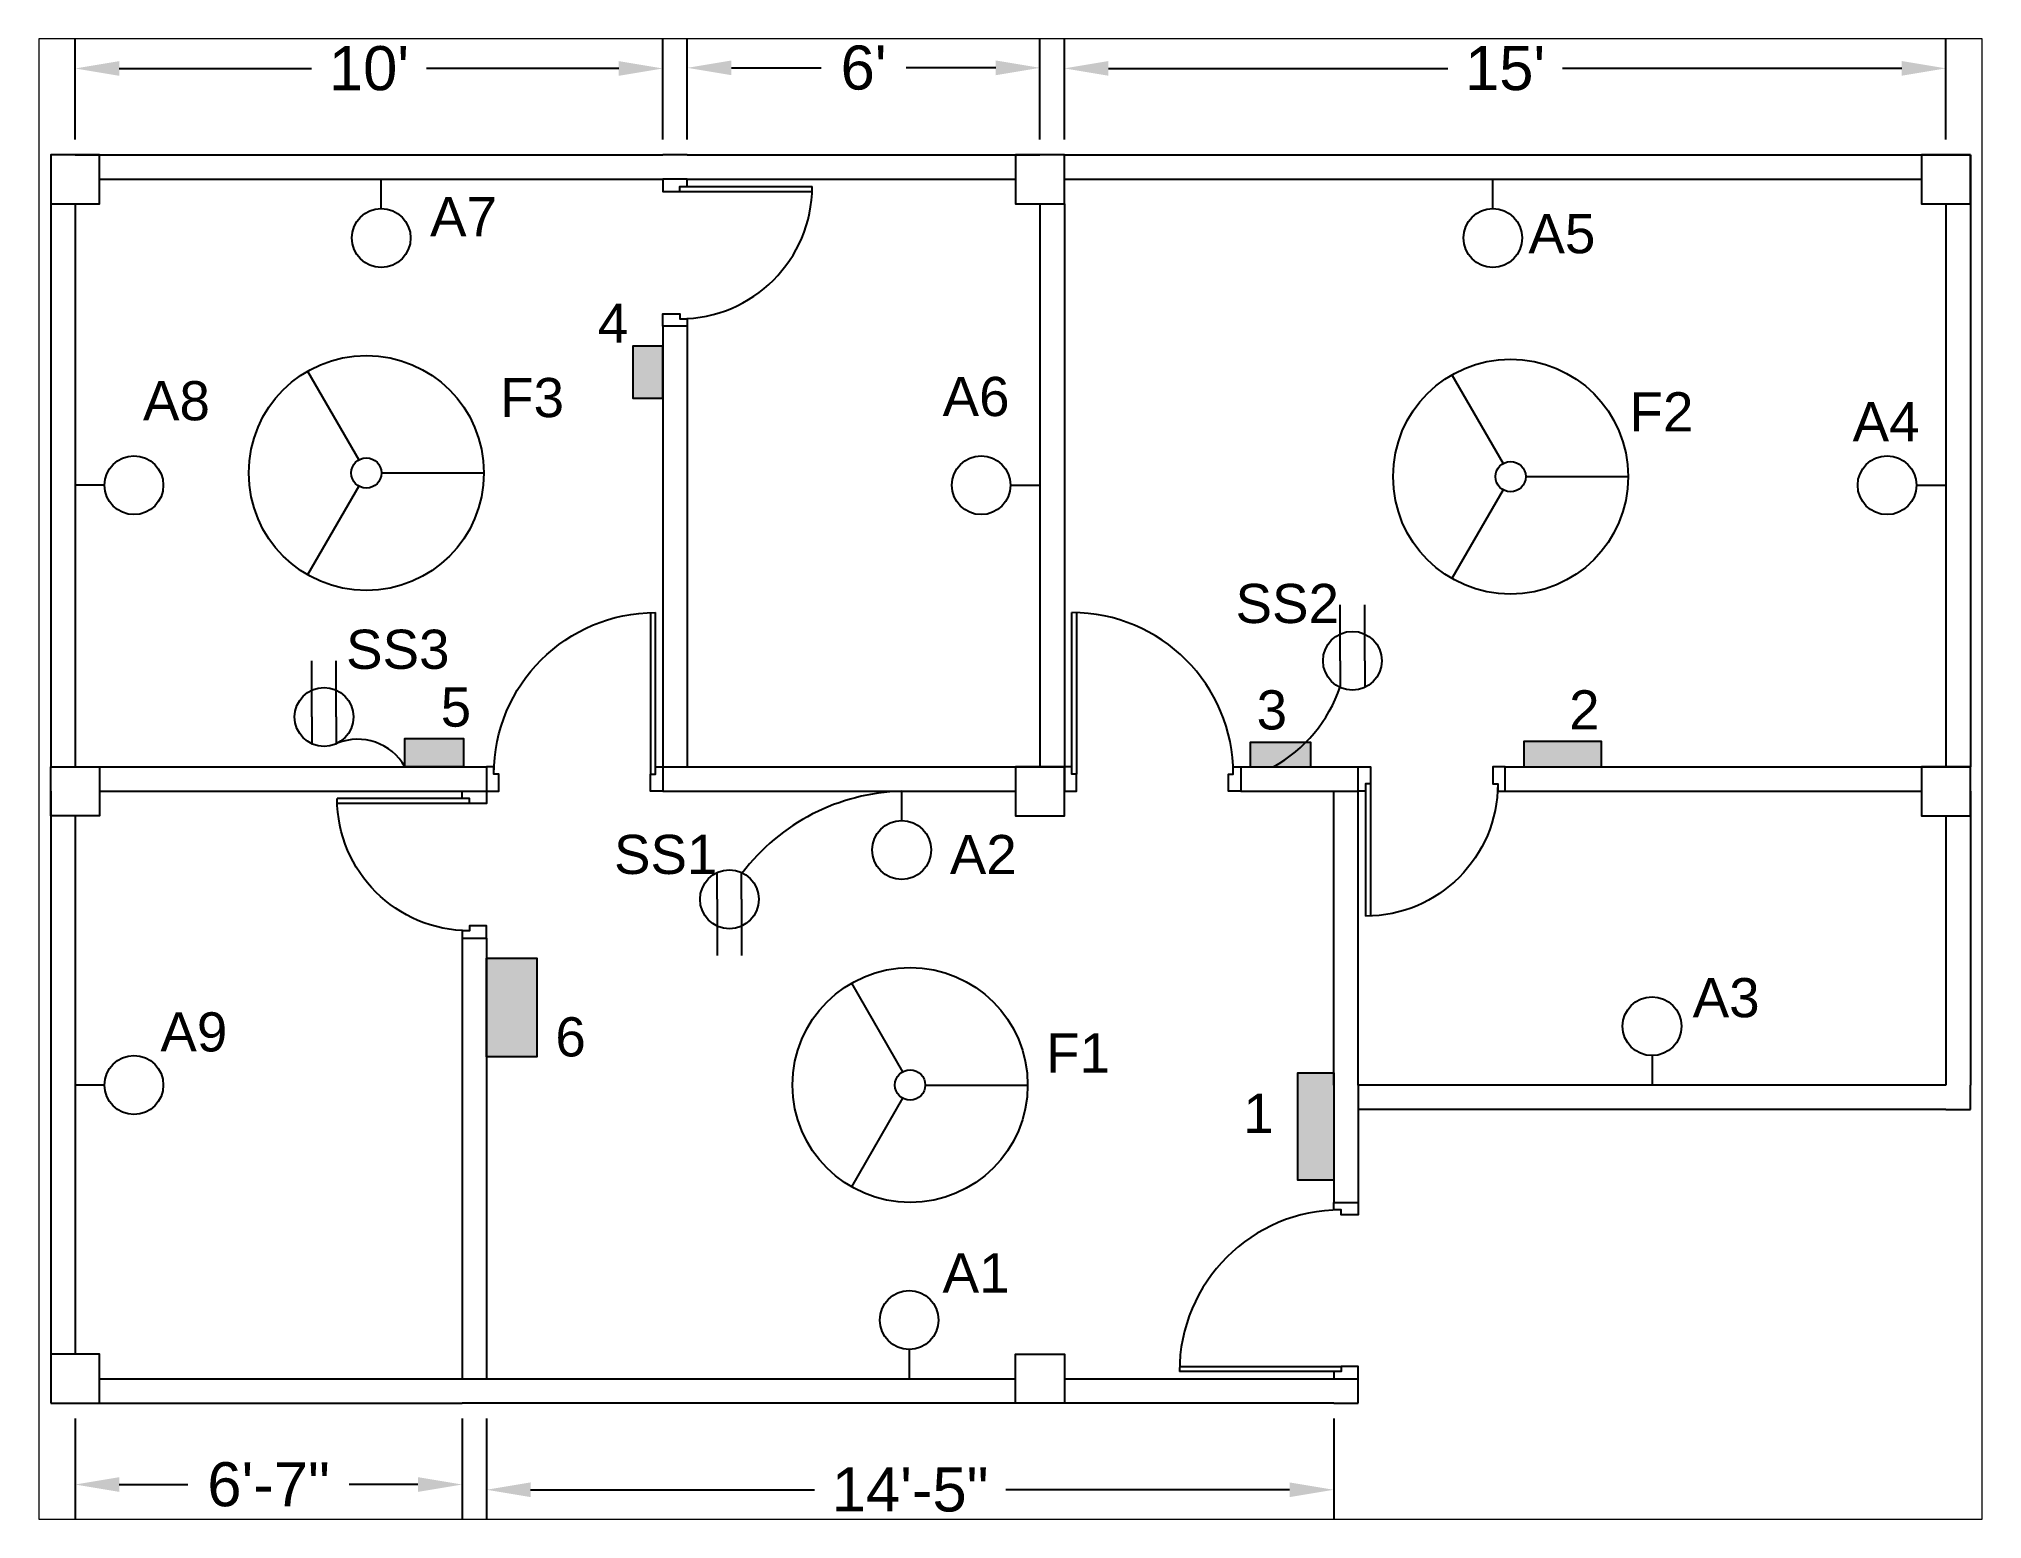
# Paper-space layout 'Layout2' of a CAD drawing. Header units: inches. Extents: x 1.05 to 9.45, y 0.8 to 7.2.
# The model-space entities are those that its viewports show. They can reach past a viewport. Long polylines and large blocks are cut down to what shows.
import ezdxf

# ---------------------------------------------------------------- set-up
doc = ezdxf.new("R2010")
doc.units = ezdxf.units.IN
doc.header["$MEASUREMENT"] = 0
doc.layers.add('Column', color=7, linetype='Continuous', true_color=0x23007a)
doc.layers.add('Door', color=7, linetype='Continuous', true_color=0x7a0000)
doc.layers.add('Fitting', color=7, linetype='Continuous')
doc.layers.add('Wall', color=7, linetype='Continuous')
doc.styles.add('Annotative', font='arial.ttf')
doc.styles.get("Standard").update_dxf_attribs({"font": 'arial.ttf'})
doc.dimstyles.new('Annotative', dxfattribs={"dimscale": 0, "dimtxt": 0.18, "dimasz": 0.18, "dimexe": 0.18, "dimexo": 0.0625, "dimgap": 0.09, "dimtad": 0, "dimtih": 1, "dimtoh": 1, "dimdec": 1, "dimzin": 0, "dimdsep": 46, "dimlunit": 4, "dimtxsty": 'Standard', "dimcen": 0.09, "dimadec": 0, "dimazin": 0, "dimtfac": 1, "dimtdec": 1, "dimtofl": 0, "dimtmove": 0, "dimatfit": 3, "dimfxl": 1, "dimtolj": 1, "dimtzin": 0, "dimarcsym": 0})

# ---------------------------------------------------------------- blocks, each defined once
blk = doc.blocks.new('36 inch Door')
for p, q in [((-3.5, 1.5), (-36.5, 1.5)), ((-36.48, 2.5), (-3.5, 2.5))]:
    blk.add_line(p, q)
for points in [[(0, 36), (0, 33.5), (-3.5, 33.5), (-3.5, 34.5), (-5, 34.5), (-5, 36), (0, 36)], [(0, 0), (0, 2.5), (-3.5, 2.5), (-3.5, 1.5), (-5, 1.5), (-5, 0), (0, 0)]]:
    blk.add_lwpolyline(points, close=True)
blk.add_arc((-3.5, 1.5), 33, 90, 180)
blk = doc.blocks.new('30 inch Door')
for p, q in [((-3.5, 1.5), (-30.5, 1.5)), ((-3.5, 2.5), (-30.48, 2.5))]:
    blk.add_line(p, q)
for points in [[(0, 30), (0, 27.5), (-3.5, 27.5), (-3.5, 28.5), (-5, 28.5), (-5, 30), (0, 30)], [(0, 0), (0, 2.5), (-3.5, 2.5), (-3.5, 1.5), (-5, 1.5), (-5, 0), (0, 0)]]:
    blk.add_lwpolyline(points, close=True)
blk.add_arc((-3.5, 1.5), 27, 90, 180)
blk = doc.blocks.new('*D4')
at = {"color": 0, "lineweight": -2}
for p, q in [((46.48, 276.85), (17.96, 276.85)), ((26.96, 267.85), (26.96, 225.94)), ((26.96, 165.85), (26.96, 207.75)), ((46.48, 156.85), (17.96, 156.85))]:
    blk.add_line(p, q, dxfattribs=at)
at = {"color": 0}
for points in [[(25.46, 267.85), (28.46, 267.85), (26.96, 276.85)], [(25.46, 165.85), (28.46, 165.85), (26.96, 156.85)]]:
    blk.add_solid(points, dxfattribs=at)
at = {"layer": 'Defpoints', "color": 0}
for p in [(49.61, 276.85), (26.96, 156.85), (49.61, 156.85)]:
    blk.add_point(p, dxfattribs=at)
at = {"color": 0, "insert": (26.96, 216.85), "char_height": 9, "attachment_point": 5}
blk.add_mtext("\\A1;10'", dxfattribs=at)
blk = doc.blocks.new('*D5')
at = {"color": 0, "lineweight": -2}
for p, q in [((46.48, 151.85), (17.97, 151.85)), ((26.97, 142.85), (26.97, 100.94)), ((26.97, 40.85), (26.97, 82.75)), ((46.48, 31.85), (17.97, 31.85))]:
    blk.add_line(p, q, dxfattribs=at)
at = {"color": 0}
for points in [[(25.47, 142.85), (28.47, 142.85), (26.97, 151.85)], [(25.47, 40.85), (28.47, 40.85), (26.97, 31.85)]]:
    blk.add_solid(points, dxfattribs=at)
at = {"layer": 'Defpoints', "color": 0}
for p in [(49.61, 151.85), (26.97, 31.85), (49.61, 31.85)]:
    blk.add_point(p, dxfattribs=at)
at = {"color": 0, "insert": (26.97, 91.85), "char_height": 9, "attachment_point": 5}
blk.add_mtext("\\A1;10'", dxfattribs=at)
blk = doc.blocks.new('*D6')
at = {"color": 0, "lineweight": -2}
for p, q in [((54.61, 284.97), (54.61, 308.47)), ((174.61, 284.97), (174.61, 308.47)), ((63.61, 299.47), (102.89, 299.47)), ((165.61, 299.47), (126.32, 299.47))]:
    blk.add_line(p, q, dxfattribs=at)
at = {"color": 0}
for points in [[(63.61, 300.97), (63.61, 297.97), (54.61, 299.47)], [(165.61, 300.97), (165.61, 297.97), (174.61, 299.47)]]:
    blk.add_solid(points, dxfattribs=at)
at = {"layer": 'Defpoints', "color": 0}
for p in [(174.61, 299.47), (54.61, 281.85), (174.61, 281.85)]:
    blk.add_point(p, dxfattribs=at)
at = {"color": 0, "insert": (114.61, 299.47), "char_height": 9, "attachment_point": 5}
blk.add_mtext("\\A1;10'", dxfattribs=at)
blk = doc.blocks.new('*D7')
at = {"color": 0, "lineweight": -2}
for p, q in [((179.61, 284.97), (179.61, 308.6)), ((251.61, 284.97), (251.61, 308.6)), ((188.61, 299.6), (206.94, 299.6)), ((242.61, 299.6), (224.27, 299.6))]:
    blk.add_line(p, q, dxfattribs=at)
at = {"color": 0}
for points in [[(188.61, 301.1), (188.61, 298.1), (179.61, 299.6)], [(242.61, 301.1), (242.61, 298.1), (251.61, 299.6)]]:
    blk.add_solid(points, dxfattribs=at)
at = {"layer": 'Defpoints', "color": 0}
for p in [(251.61, 299.6), (179.61, 281.85), (251.61, 281.85)]:
    blk.add_point(p, dxfattribs=at)
at = {"color": 0, "insert": (215.61, 299.6), "char_height": 9, "attachment_point": 5}
blk.add_mtext("\\A1;6'", dxfattribs=at)
blk = doc.blocks.new('*D8')
at = {"color": 0, "lineweight": -2}
for p, q in [((256.61, 284.97), (256.61, 308.49)), ((436.61, 284.97), (436.61, 308.49)), ((265.61, 299.49), (334.89, 299.49)), ((427.61, 299.49), (358.32, 299.49))]:
    blk.add_line(p, q, dxfattribs=at)
at = {"color": 0}
for points in [[(265.61, 300.99), (265.61, 297.99), (256.61, 299.49)], [(427.61, 300.99), (427.61, 297.99), (436.61, 299.49)]]:
    blk.add_solid(points, dxfattribs=at)
at = {"layer": 'Defpoints', "color": 0}
for p in [(436.61, 299.49), (256.61, 281.85), (436.61, 281.85)]:
    blk.add_point(p, dxfattribs=at)
at = {"color": 0, "insert": (346.61, 299.49), "char_height": 9, "attachment_point": 5}
blk.add_mtext("\\A1;15'", dxfattribs=at)
blk = doc.blocks.new('*D9')
at = {"color": 0, "lineweight": -2}
for p, q in [((444.73, 151.85), (466.43, 151.85)), ((457.43, 142.85), (457.43, 130.93)), ((457.43, 100.85), (457.43, 112.77)), ((444.73, 91.85), (466.43, 91.85))]:
    blk.add_line(p, q, dxfattribs=at)
at = {"color": 0}
for points in [[(455.93, 142.85), (458.93, 142.85), (457.43, 151.85)], [(455.93, 100.85), (458.93, 100.85), (457.43, 91.85)]]:
    blk.add_solid(points, dxfattribs=at)
at = {"layer": 'Defpoints', "color": 0}
for p in [(441.61, 151.85), (441.61, 91.85), (457.43, 91.85)]:
    blk.add_point(p, dxfattribs=at)
at = {"color": 0, "insert": (457.43, 121.85), "char_height": 9, "attachment_point": 5}
blk.add_mtext("\\A1;5'", dxfattribs=at)
blk = doc.blocks.new('*D10')
at = {"color": 0, "lineweight": -2}
for p, q in [((54.61, 23.72), (54.61, 1.25)), ((133.61, 23.72), (133.61, 1.25)), ((63.61, 10.25), (77.62, 10.25)), ((124.61, 10.25), (110.59, 10.25))]:
    blk.add_line(p, q, dxfattribs=at)
at = {"color": 0}
for points in [[(63.61, 11.75), (63.61, 8.75), (54.61, 10.25)], [(124.61, 11.75), (124.61, 8.75), (133.61, 10.25)]]:
    blk.add_solid(points, dxfattribs=at)
at = {"layer": 'Defpoints', "color": 0}
for p in [(54.61, 26.85), (133.61, 26.85), (133.61, 10.25)]:
    blk.add_point(p, dxfattribs=at)
at = {"color": 0, "insert": (94.11, 10.25), "char_height": 9, "attachment_point": 5}
blk.add_mtext('\\A1;6\'-7"', dxfattribs=at)
blk = doc.blocks.new('*D11')
at = {"color": 0, "lineweight": -2}
for p, q in [((138.61, 23.72), (138.61, 0.18)), ((311.61, 23.72), (311.61, 0.18)), ((147.61, 9.18), (205.57, 9.18)), ((302.61, 9.18), (244.64, 9.18))]:
    blk.add_line(p, q, dxfattribs=at)
at = {"color": 0}
for points in [[(147.61, 10.68), (147.61, 7.68), (138.61, 9.18)], [(302.61, 10.68), (302.61, 7.68), (311.61, 9.18)]]:
    blk.add_solid(points, dxfattribs=at)
at = {"layer": 'Defpoints', "color": 0}
for p in [(138.61, 26.85), (311.61, 26.85), (311.61, 9.18)]:
    blk.add_point(p, dxfattribs=at)
at = {"color": 0, "insert": (225.11, 9.18), "char_height": 9, "attachment_point": 5}
blk.add_mtext('\\A1;14\'-5"', dxfattribs=at)
blk = doc.blocks.new('48 inch fan')
for p, q in [((-12, 20.78), (-1.54, 2.67)), ((3.09, 0), (24, 0)), ((-1.54, -2.67), (-12, -20.78))]:
    blk.add_line(p, q)
for radius in [24, 3.09]:
    blk.add_circle((0, 0), radius)
blk = doc.blocks.new('light')
blk.add_line((0, -6), (0, 0))
blk.add_circle((0, -12), 6)
blk = doc.blocks.new('2 pin socket')
for p, q in [((-100.05, 173.66), (-100.05, 179.12)), ((-95.05, 173.66), (-95.05, 179.12)), ((-100.05, 173.66), (-100.05, 168.21)), ((-95.05, 173.66), (-95.05, 168.21)), ((-100.05, 168.21), (-100.05, 162.21)), ((-95.05, 168.21), (-95.05, 162.21))]:
    blk.add_line(p, q)
blk.add_circle((-97.55, 173.66), 6)

msp = doc.modelspace()

# ---------------------------------------------------------------- hatches: boundary and pattern name
at = {"layer": 'Fitting'}
h = msp.add_hatch(color=252, dxfattribs=at)
h.paths.add_polyline_path([(350.41, 156.85), (366.27, 156.85), (366.27, 162.01), (350.41, 162.01)])
h.paths.add_polyline_path([(294.53, 156.85), (306.91, 156.85), (306.91, 161.81), (294.53, 161.81)])
h.paths.add_polyline_path([(174.61, 242.72), (168.51, 242.72), (168.51, 232.12), (174.61, 232.12)])
h.paths.add_polyline_path([(133.89, 156.85), (121.94, 156.85), (121.94, 162.59), (133.89, 162.59)])
h.paths.add_polyline_path([(138.61, 117.73), (148.87, 117.73), (148.87, 97.59), (138.61, 97.59)])
h.paths.add_polyline_path([(311.61, 72.4), (304.27, 72.4), (304.27, 94.31), (311.61, 94.31)])

# ---------------------------------------------------------------- linework, layer by layer
at = {"layer": 'Column'}
for points in [[(59.61, 281.85), (49.61, 281.85), (49.61, 271.85), (59.61, 271.85)], [(256.61, 281.85), (246.61, 281.85), (246.61, 271.85), (256.61, 271.85)], [(441.61, 281.85), (431.61, 281.85), (431.61, 271.85), (441.61, 271.85)], [(49.61, 156.85), (59.61, 156.85), (59.61, 146.85), (49.61, 146.85)], [(256.61, 156.85), (246.61, 156.85), (246.61, 146.85), (256.61, 146.85)], [(441.61, 156.85), (431.61, 156.85), (431.61, 146.85), (441.61, 146.85)], [(49.61, 26.85), (59.61, 26.85), (59.61, 36.85), (49.61, 36.85)], [(256.61, 26.85), (246.61, 26.85), (246.61, 36.85), (256.61, 36.85)]]:
    msp.add_lwpolyline(points, close=True, dxfattribs=at)
at = {"layer": 'Fitting'}
for points in [[(174.61, 242.72), (168.51, 242.72), (168.51, 232.12), (174.61, 232.12)], [(133.89, 156.85), (121.94, 156.85), (121.94, 162.59), (133.89, 162.59)], [(294.53, 156.85), (306.91, 156.85), (306.91, 161.81), (294.53, 161.81)], [(350.41, 156.85), (366.27, 156.85), (366.27, 162.01), (350.41, 162.01)], [(138.61, 117.73), (148.87, 117.73), (148.87, 97.59), (138.61, 97.59)], [(311.61, 72.4), (304.27, 72.4), (304.27, 94.31), (311.61, 94.31)]]:
    msp.add_lwpolyline(points, close=True, dxfattribs=at)
for centre, radius, start, end in [((285.25, 182.41), 29.16, 298.7692, 341.5159), ((112.31, 151.42), 11.05, 29.3945, 112.2171), ((224.47, 109.67), 42.19, 91.4685, 142.8827)]:
    msp.add_arc(centre, radius, start, end, dxfattribs=at)
at = {"layer": 'Wall'}
for p, q in [((54.61, 281.85), (174.61, 281.85)), ((179.61, 281.85), (174.61, 281.85)), ((179.61, 281.85), (251.61, 281.85)), ((256.61, 281.85), (436.61, 281.85)), ((436.61, 281.85), (441.61, 281.85)), ((441.61, 281.85), (441.61, 276.85)), ((49.61, 276.85), (49.61, 156.85)), ((59.61, 276.85), (174.61, 276.85)), ((179.61, 276.85), (174.61, 276.85)), ((179.61, 276.85), (246.61, 276.85)), ((256.61, 276.85), (431.61, 276.85)), ((441.61, 276.85), (441.61, 156.85)), ((54.61, 271.85), (54.61, 156.85)), ((251.61, 271.85), (251.61, 156.85)), ((256.61, 271.85), (256.61, 156.85)), ((436.61, 271.85), (436.61, 156.85)), ((174.61, 246.85), (174.61, 156.85)), ((179.61, 246.85), (179.61, 156.85)), ((49.61, 156.85), (59.61, 156.85)), ((59.61, 156.85), (138.61, 156.85)), ((174.61, 156.85), (256.61, 156.85)), ((292.61, 156.85), (316.61, 156.85)), ((346.61, 156.85), (431.61, 156.85)), ((431.61, 156.85), (441.61, 156.85)), ((49.61, 151.85), (49.61, 31.85)), ((59.61, 151.85), (138.61, 151.85)), ((174.61, 151.85), (246.61, 151.85)), ((292.61, 151.85), (311.61, 151.85)), ((311.61, 91.85), (311.61, 151.85)), ((311.61, 151.85), (316.61, 151.85)), ((316.61, 91.85), (316.61, 151.85)), ((346.61, 151.85), (431.61, 151.85)), ((441.61, 151.85), (441.61, 91.85)), ((54.61, 146.85), (54.61, 36.85)), ((436.61, 146.85), (436.61, 91.85)), ((133.61, 121.85), (133.61, 31.85)), ((138.61, 121.85), (138.61, 31.85)), ((311.61, 91.85), (311.61, 67.85)), ((436.61, 91.85), (316.61, 91.85)), ((316.61, 91.85), (316.61, 67.85)), ((441.61, 86.85), (441.61, 91.85)), ((436.61, 86.85), (316.61, 86.85)), ((436.61, 86.85), (441.61, 86.85)), ((59.61, 31.85), (246.61, 31.85)), ((256.61, 31.85), (311.61, 31.85)), ((316.61, 26.85), (316.61, 31.85)), ((54.61, 26.85), (133.61, 26.85)), ((138.61, 26.85), (133.61, 26.85)), ((311.61, 26.85), (138.61, 26.85)), ((311.61, 26.85), (316.61, 26.85))]:
    msp.add_line(p, q, dxfattribs=at)

# ---------------------------------------------------------------- block references
at = {"layer": 'Door'}
for name, p, rotation in [('30 inch Door', (174.61, 276.85), 180), ('36 inch Door', (256.61, 151.85), 270)]:
    msp.add_blockref(name, p, dxfattribs=dict(at, rotation=rotation))
at = {"layer": 'Door', "xscale": -1}
for name, p, rotation in [('36 inch Door', (174.61, 151.85), 90), ('30 inch Door', (316.61, 156.85), 270), ('30 inch Door', (138.61, 151.85), 180)]:
    msp.add_blockref(name, p, dxfattribs=dict(at, rotation=rotation))
at = {"layer": 'Door'}
msp.add_blockref('36 inch Door', (316.61, 31.85), dxfattribs=at)
at = {"layer": 'Fitting'}
for name, p in [('light', (117.11, 276.85)), ('light', (344.11, 276.85)), ('48 inch fan', (114.07, 216.85)), ('48 inch fan', (347.73, 216.1)), ('light', (223.39, 151.85)), ('2 pin socket', (285.76, -43.88)), ('48 inch fan', (225.11, 91.85))]:
    msp.add_blockref(name, p, dxfattribs=at)
for name, p, rotation in [('light', (54.61, 214.35), 90), ('light', (251.61, 214.35), 270), ('light', (436.61, 214.35), 270), ('2 pin socket', (217.88, 352.16), 180), ('2 pin socket', (7.88, 340.68), 180), ('light', (376.61, 91.85), 180), ('light', (54.61, 91.85), 90), ('light', (224.92, 31.85), 180)]:
    msp.add_blockref(name, p, dxfattribs=dict(at, rotation=rotation))

# ---------------------------------------------------------------- texts
at = {"layer": 'Fitting', "char_height": 8, "attachment_point": 1}
for s, heights, insert in [('A7', [12.29], (127.08, 273.2)), ('A5', [12.29], (351.37, 269.73)), ('4', [0], (161.33, 251.44)), ('A8', [12.29], (68.46, 235.61)), ('F3', [12.29], (141.4, 236.26)), ('A6', [12.29], (231.74, 236.47)), ('F2', [12.29], (372.02, 233.34)), ('A4', [12.29], (417.57, 231.32)), ('SS2', [12.29], (291.56, 194.2)), ('SS3', [12.29], (109.93, 184.85)), ('5', [0], (129.26, 173.04)), ('3', [0], (295.87, 172.47)), ('2', [0], (359.68, 172.47)), ('A3', [12.29], (384.91, 113.69)), ('A9', [12.29], (72.01, 106.7)), ('6', [12.29], (152.67, 105.68)), ('F1', [12.29], (252.9, 102.39)), ('1', [0], (293.15, 90.07)), ('A1', [12.29], (231.74, 57.47))]:
    msp.add_mtext_dynamic_manual_height_columns(s, width=8.0567, gutter_width=0.4, heights=heights, dxfattribs=dict(at, insert=insert))
at = {"layer": 'Fitting'}
note = msp.add_mtext_dynamic_manual_height_columns('SS1\\P', width=8.0567, gutter_width=0.4, heights=[12.29, 0], dxfattribs=dict(at, insert=(164.64, 142.95), char_height=8, attachment_point=1))
note = msp.add_mtext_dynamic_manual_height_columns('A2\\P', width=8.0567, gutter_width=0.4, heights=[12.29, 0], dxfattribs=dict(at, insert=(233.22, 142.92), char_height=8, attachment_point=1))
at = {"layer": 'Fitting', "insert": (148.87, 107.66), "char_height": 0.2, "attachment_point": 1, "style": 'Annotative'}
msp.add_mtext_dynamic_manual_height_columns('1', width=15.4823, gutter_width=1, heights=[0], dxfattribs=at)

# ---------------------------------------------------------------- dimensions: what is measured, and where the dimension line sits
for base, p1, p2, picture, middle in [((174.61, 299.47), (54.61, 281.85), (174.61, 281.85), '*D6', (114.61, 299.47)), ((251.61, 299.6), (179.61, 281.85), (251.61, 281.85), '*D7', (215.61, 299.6)), ((436.61, 299.49), (256.61, 281.85), (436.61, 281.85), '*D8', (346.61, 299.49)), ((133.61, 10.25), (54.61, 26.85), (133.61, 26.85), '*D10', (94.11, 10.25)), ((311.61, 9.18), (138.61, 26.85), (311.61, 26.85), '*D11', (225.11, 9.18))]:
    dim = msp.add_linear_dim(base=base, p1=p1, p2=p2, dimstyle='Annotative')
    dim.commit()
    dim.dimension.update_dxf_attribs({"geometry": picture, "text_midpoint": middle})
for base, p1, p2, picture, middle in [((26.96, 156.85), (49.61, 276.85), (49.61, 156.85), '*D4', (26.96, 216.85)), ((26.97, 31.85), (49.61, 151.85), (49.61, 31.85), '*D5', (26.97, 91.85)), ((457.43, 91.85), (441.61, 151.85), (441.61, 91.85), '*D9', (457.43, 121.85))]:
    dim = msp.add_linear_dim(base=base, p1=p1, p2=p2, angle=90, dimstyle='Annotative')
    dim.commit()
    dim.dimension.update_dxf_attribs({"geometry": picture, "text_midpoint": middle})

psp = doc.layouts.new('Layout2')

# ---------------------------------------------------------------- viewports
at = {"layer": '0'}
psp.add_viewport(center=(5.25, 4), size=(8.4, 6.4), view_center_point=(245.6078, 154.3498), view_height=302.338794, dxfattribs=at)

doc.saveas('drawing.dxf')
